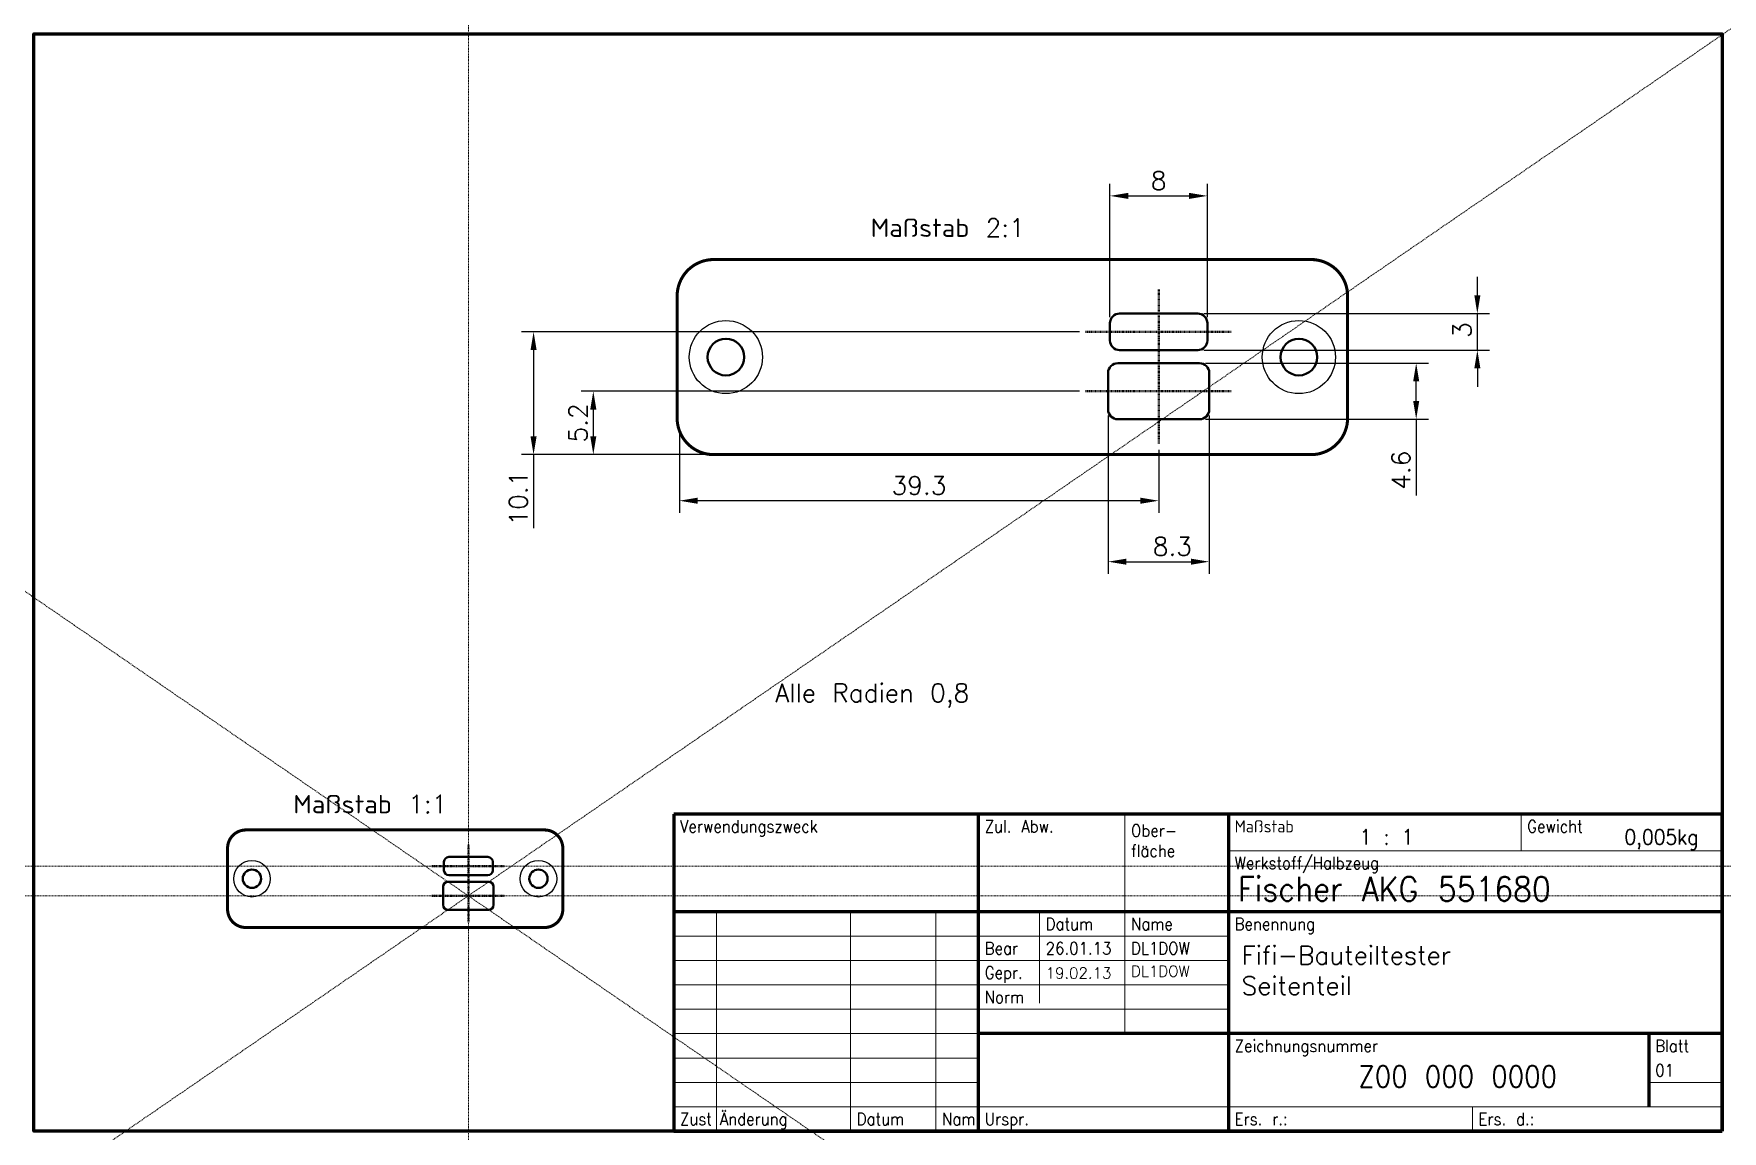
# Model space of a CAD drawing. Header units: inches. Extents: x -32 to 245, y -33 to 147.
import ezdxf
from ezdxf.enums import TextEntityAlignment as Align

# ---------------------------------------------------------------- set-up
doc = ezdxf.new("R2010")
doc.units = ezdxf.units.IN
for name, pattern in [('$CONSTRUCTION', [0.3, 0.2, -0.05, 0, -0.05]), ('Durchgehend', [0]), ('Strichpunkt', [1, 0.5, -0.25, 0, -0.25])]:
    doc.linetypes.add(name, pattern=pattern)
doc.layers.get('0').update_dxf_attribs({"linetype": 'Durchgehend', "lineweight": 0})
doc.layers.get('Defpoints').update_dxf_attribs({"lineweight": 0})
doc.layers.add('$CONSTRUCTION', color=9, linetype='$CONSTRUCTION', lineweight=0, true_color=0xc0c0c0)
for name, color, linetype, lineweight in [('Bemassung', 7, 'Durchgehend', 25), ('Bemassung_Mittellinien', 7, 'Strichpunkt', 50), ('Textfeld', 7, 'Continuous', 0), ('Zeichnung_normallinien', 7, 'Durchgehend', 50), ('Zeichnung_schmal', 7, 'Durchgehend', 25)]:
    doc.layers.add(name, color=color, linetype=linetype, lineweight=lineweight)
doc.styles.add('_TCW_TXTSTY_1', font='TXT.SHX')
doc.styles.add('_TCW_TXTSTY_2', font='TXT.SHX', dxfattribs={"width": 0.9})
doc.dimstyles.get("Standard").update_dxf_attribs({"dimtxt": 3, "dimasz": 3, "dimexe": 2, "dimexo": 1, "dimgap": 2, "dimtad": 1, "dimtih": 1, "dimtoh": 1, "dimrnd": 0.01, "dimzin": 3, "dimdsep": 46, "dimtxsty": '_TCW_TXTSTY_1', "dimcen": 0.09, "dimclrd": 7, "dimclre": 7, "dimclrt": 7, "dimazin": 0, "dimtfac": 1, "dimtmove": 0, "dimatfit": 3, "dimfxl": 1, "dimfrac": 2, "dimtolj": 1, "dimtzin": 0, "dimarcsym": 0})

# ---------------------------------------------------------------- blocks, each defined once
blk = doc.blocks.new('*D1')
at = {"layer": 'Bemassung', "color": 7, "linetype": 'Durchgehend', "lineweight": -2}
for p, q in [((144.75, 100.1), (144.75, 122)), ((160.75, 100.1), (160.75, 122)), ((147.75, 120), (157.75, 120))]:
    blk.add_line(p, q, dxfattribs=at)
at = {"layer": 'Bemassung', "color": 7}
for points in [[(147.75, 120.5), (147.75, 119.5), (144.75, 120)], [(157.75, 119.5), (157.75, 120.5), (160.75, 120)]]:
    blk.add_solid(points, dxfattribs=at)
at = {"layer": 'Defpoints', "color": 0}
for p in [(160.75, 120), (144.75, 99.1), (160.75, 99.1)]:
    blk.add_point(p, dxfattribs=at)
at = {"layer": 'Bemassung', "color": 7, "insert": (152.75, 122.5), "char_height": 3, "attachment_point": 5, "style": '_TCW_TXTSTY_1'}
blk.add_mtext('\\A1;8', dxfattribs=at)
blk = doc.blocks.new('*D2')
at = {"layer": 'Bemassung', "color": 7, "linetype": 'Durchgehend', "lineweight": -2}
for p, q in [((144.45, 83.96), (144.45, 58)), ((161.05, 83.96), (161.05, 58)), ((147.45, 60), (158.05, 60))]:
    blk.add_line(p, q, dxfattribs=at)
at = {"layer": 'Bemassung', "color": 7}
for points in [[(147.45, 60.5), (147.45, 59.5), (144.45, 60)], [(158.05, 59.5), (158.05, 60.5), (161.05, 60)]]:
    blk.add_solid(points, dxfattribs=at)
at = {"layer": 'Defpoints', "color": 0}
for p in [(144.45, 84.96), (161.05, 84.96), (161.05, 60)]:
    blk.add_point(p, dxfattribs=at)
at = {"layer": 'Bemassung', "color": 7, "insert": (155, 62.5), "char_height": 3, "attachment_point": 5, "style": '_TCW_TXTSTY_1'}
blk.add_mtext('\\A1;8.3', dxfattribs=at)
blk = doc.blocks.new('*D3')
at = {"layer": 'Bemassung', "color": 7, "linetype": 'Durchgehend', "lineweight": -2}
for p, q in [((160.45, 92.56), (197, 92.56)), ((195, 86.36), (195, 89.56)), ((160.45, 83.36), (197, 83.36)), ((195, 83.36), (195, 70.86))]:
    blk.add_line(p, q, dxfattribs=at)
at = {"layer": 'Bemassung', "color": 7}
for points in [[(195.5, 89.56), (194.5, 89.56), (195, 92.56)], [(194.5, 86.36), (195.5, 86.36), (195, 83.36)]]:
    blk.add_solid(points, dxfattribs=at)
at = {"layer": 'Defpoints', "color": 0}
for p in [(159.45, 92.56), (195, 92.56), (159.45, 83.36)]:
    blk.add_point(p, dxfattribs=at)
at = {"layer": 'Bemassung', "color": 7, "insert": (192.5, 75), "char_height": 3, "attachment_point": 5, "rotation": 90, "style": '_TCW_TXTSTY_1'}
blk.add_mtext('\\A1;4.6', dxfattribs=at)
blk = doc.blocks.new('*D4')
at = {"layer": 'Bemassung', "color": 7, "linetype": 'Durchgehend', "lineweight": -2}
for p, q in [((205.03, 103.7), (205.03, 106.7)), ((160.15, 100.7), (207.03, 100.7)), ((205.03, 94.7), (205.03, 100.7)), ((160.15, 94.7), (207.03, 94.7)), ((205.03, 91.7), (205.03, 88.7))]:
    blk.add_line(p, q, dxfattribs=at)
at = {"layer": 'Bemassung', "color": 7}
for points in [[(204.53, 103.7), (205.53, 103.7), (205.03, 100.7)], [(205.53, 91.7), (204.53, 91.7), (205.03, 94.7)]]:
    blk.add_solid(points, dxfattribs=at)
at = {"layer": 'Defpoints', "color": 0}
for p in [(159.15, 100.7), (205.03, 100.7), (159.15, 94.7)]:
    blk.add_point(p, dxfattribs=at)
at = {"layer": 'Bemassung', "color": 7, "insert": (202.53, 97.98), "char_height": 3, "attachment_point": 5, "rotation": 90, "style": '_TCW_TXTSTY_1'}
blk.add_mtext('\\A1;3', dxfattribs=at)
blk = doc.blocks.new('*D5')
at = {"layer": 'Bemassung', "color": 7, "linetype": 'Durchgehend', "lineweight": -2}
for p, q in [((74.12, 81.37), (74.12, 68)), ((152.75, 78.36), (152.75, 68)), ((149.75, 70), (77.12, 70))]:
    blk.add_line(p, q, dxfattribs=at)
at = {"layer": 'Bemassung', "color": 7}
for points in [[(77.12, 70.5), (77.12, 69.5), (74.12, 70)], [(149.75, 69.5), (149.75, 70.5), (152.75, 70)]]:
    blk.add_solid(points, dxfattribs=at)
at = {"layer": 'Defpoints', "color": 0}
for p in [(74.12, 82.37), (152.75, 79.36), (74.12, 70)]:
    blk.add_point(p, dxfattribs=at)
at = {"layer": 'Bemassung', "color": 7, "insert": (113.43, 72.5), "char_height": 3, "attachment_point": 5, "style": '_TCW_TXTSTY_1'}
blk.add_mtext('\\A1;39.3', dxfattribs=at)
blk = doc.blocks.new('*D6')
at = {"layer": 'Bemassung', "color": 7, "linetype": 'Durchgehend', "lineweight": -2}
for p, q in [((139.75, 87.96), (58, 87.96)), ((60, 84.96), (60, 80.56)), ((78.75, 77.56), (58, 77.56))]:
    blk.add_line(p, q, dxfattribs=at)
at = {"layer": 'Bemassung', "color": 7}
for points in [[(60.5, 84.96), (59.5, 84.96), (60, 87.96)], [(59.5, 80.56), (60.5, 80.56), (60, 77.56)]]:
    blk.add_solid(points, dxfattribs=at)
at = {"layer": 'Defpoints', "color": 0}
for p in [(140.75, 87.96), (60, 77.56), (79.75, 77.56)]:
    blk.add_point(p, dxfattribs=at)
at = {"layer": 'Bemassung', "color": 7, "insert": (57.5, 82.76), "char_height": 3, "attachment_point": 5, "rotation": 90, "style": '_TCW_TXTSTY_1'}
blk.add_mtext('\\A1;5.2', dxfattribs=at)
blk = doc.blocks.new('*D7')
at = {"layer": 'Bemassung', "color": 7, "linetype": 'Durchgehend', "lineweight": -2}
for p, q in [((139.75, 97.7), (48.2, 97.7)), ((50.2, 94.7), (50.2, 80.56)), ((78.75, 77.56), (48.2, 77.56)), ((50.2, 77.56), (50.2, 65.5))]:
    blk.add_line(p, q, dxfattribs=at)
at = {"layer": 'Bemassung', "color": 7}
for points in [[(50.7, 94.7), (49.7, 94.7), (50.2, 97.7)], [(49.7, 80.56), (50.7, 80.56), (50.2, 77.56)]]:
    blk.add_solid(points, dxfattribs=at)
at = {"layer": 'Defpoints', "color": 0}
for p in [(140.75, 97.7), (50.2, 77.56), (79.75, 77.56)]:
    blk.add_point(p, dxfattribs=at)
at = {"layer": 'Bemassung', "color": 7, "insert": (47.7, 70.43), "char_height": 3, "attachment_point": 5, "rotation": 90, "style": '_TCW_TXTSTY_1'}
blk.add_mtext('\\A1;10.1', dxfattribs=at)

msp = doc.modelspace()

# ---------------------------------------------------------------- linework, layer by layer
at = {"layer": '$CONSTRUCTION', "color": 9, "linetype": '$CONSTRUCTION', "true_color": 0xc0c0c0}
for p, direction in [((-18.46, -34.59), (0.824401, 0.566007)), ((39.5, -11.5), (0, 1)), ((-18.46, 44.99), (0.824401, -0.566007)), ((-18.46, 10.07), (1, 0)), ((-18.46, 5.2), (1, 0))]:
    msp.add_xline(p, direction, dxfattribs=at)
at = {"layer": 'Bemassung_Mittellinien', "color": 7, "linetype": 'Strichpunkt', "ltscale": 0.2}
for p, q in [((152.75, 79.36), (152.75, 104.7)), ((140.75, 97.7), (164.75, 97.7)), ((140.75, 87.96), (164.75, 87.96)), ((39.5, 0.9), (39.5, 13.57)), ((33.5, 10.07), (45.5, 10.07)), ((33.5, 5.2), (45.5, 5.2))]:
    msp.add_line(p, q, dxfattribs=at)
at = {"layer": 'Textfeld', "color": 7, "linetype": 'Continuous'}
for p, q in [((73.21, 18.59), (123.21, 18.59)), ((73.21, 2.59), (73.21, 18.59)), ((123.21, 18.59), (147.21, 18.59)), ((123.21, -17.41), (123.21, 18.59)), ((147.21, 18.59), (147.21, -17.41)), ((147.21, 18.59), (164.21, 18.59)), ((164.21, 18.59), (164.21, 12.59)), ((164.21, 18.59), (212.21, 18.59)), ((212.21, 18.59), (212.21, 12.59)), ((212.21, 18.59), (245.21, 18.59)), ((245.21, 18.59), (245.21, 12.59)), ((164.21, 12.59), (245.21, 12.59)), ((164.21, 12.59), (164.21, -1.41)), ((245.21, 12.59), (245.21, 2.59)), ((73.21, -1.41), (73.21, 2.59)), ((80.21, 2.59), (73.21, 2.59)), ((102.21, 2.59), (80.21, 2.59)), ((80.21, -33.41), (80.21, 2.59)), ((116.21, 2.59), (102.21, 2.59)), ((102.21, 2.59), (102.21, -33.41)), ((116.21, -33.41), (116.21, 2.59)), ((133.21, 2.59), (116.21, 2.59)), ((245.21, 2.59), (133.21, 2.59)), ((133.21, -12.41), (133.21, 2.59)), ((245.21, 2.59), (245.21, -17.41)), ((73.21, -5.41), (73.21, -1.41)), ((164.21, -1.41), (73.21, -1.41)), ((164.21, -1.41), (164.21, -5.41)), ((73.21, -9.41), (73.21, -5.41)), ((73.21, -5.41), (164.21, -5.41)), ((164.21, -5.41), (164.21, -9.41)), ((73.21, -13.41), (73.21, -9.41)), ((164.21, -9.41), (73.21, -9.41)), ((164.21, -9.41), (164.21, -13.41)), ((73.21, -17.41), (73.21, -13.41)), ((73.21, -13.41), (164.21, -13.41)), ((164.21, -13.41), (164.21, -33.41)), ((73.21, -21.41), (73.21, -17.41)), ((123.21, -17.41), (73.21, -17.41)), ((123.21, -17.41), (147.21, -17.41)), ((123.21, -21.41), (123.21, -17.41)), ((147.21, -17.41), (233.21, -17.41)), ((233.21, -17.41), (233.21, -25.41)), ((233.21, -17.41), (245.21, -17.41)), ((245.21, -17.41), (245.21, -25.41)), ((73.21, -25.41), (73.21, -21.41)), ((73.21, -21.41), (123.21, -21.41)), ((123.21, -25.41), (123.21, -21.41)), ((73.21, -29.41), (73.21, -25.41)), ((123.21, -25.41), (73.21, -25.41)), ((123.21, -33.41), (123.21, -25.41)), ((233.21, -25.41), (245.21, -25.41)), ((233.21, -25.41), (233.21, -29.41)), ((245.21, -25.41), (245.21, -29.41)), ((73.21, -33.41), (73.21, -29.41)), ((204.21, -29.41), (73.21, -29.41)), ((245.21, -29.41), (204.21, -29.41)), ((204.21, -29.41), (204.21, -33.41)), ((245.21, -29.41), (245.21, -33.41)), ((80.21, -33.41), (73.21, -33.41)), ((102.21, -33.41), (80.21, -33.41)), ((116.21, -33.41), (102.21, -33.41)), ((123.21, -33.41), (116.21, -33.41)), ((164.21, -33.41), (123.21, -33.41)), ((204.21, -33.41), (164.21, -33.41)), ((245.21, -33.41), (204.21, -33.41))]:
    msp.add_line(p, q, dxfattribs=at)
at = {"layer": 'Textfeld', "color": 7, "linetype": 'Durchgehend', "lineweight": 100}
for p, q in [((245.21, 18.59), (73.21, 18.59)), ((73.21, 18.59), (73.21, -33.41)), ((123.21, -33.41), (123.21, 18.59)), ((164.21, 18.59), (164.21, -33.41)), ((245.21, -33.41), (245.21, 18.59)), ((245.21, 2.59), (73.21, 2.59)), ((245.21, -17.41), (123.21, -17.41)), ((233.21, -29.41), (233.21, -17.41)), ((73.21, -33.41), (245.21, -33.41))]:
    msp.add_line(p, q, dxfattribs=at)
at = {"layer": 'Textfeld', "color": 7, "linetype": 'Durchgehend', "lineweight": 100, "flags": 128}
msp.add_lwpolyline([(245.21, -33.41), (-31.79, -33.41), (-31.79, 146.59), (245.21, 146.59)], close=True, dxfattribs=at)
at = {"layer": 'Zeichnung_normallinien', "color": 7, "linetype": 'Durchgehend'}
for p, q in [((159.15, 100.7), (146.35, 100.7)), ((144.75, 99.1), (144.75, 96.3)), ((160.75, 96.3), (160.75, 99.1)), ((146.35, 94.7), (159.15, 94.7)), ((42.7, 11.57), (36.3, 11.57)), ((35.5, 10.77), (35.5, 9.37)), ((36.3, 8.57), (42.7, 8.57)), ((43.5, 9.37), (43.5, 10.77))]:
    msp.add_line(p, q, dxfattribs=at)
at = {"layer": 'Zeichnung_normallinien', "linetype": 'Durchgehend'}
for p, q in [((146.05, 92.56), (159.45, 92.56)), ((144.45, 84.96), (144.45, 90.96)), ((161.05, 90.96), (161.05, 84.96)), ((159.45, 83.36), (146.05, 83.36)), ((35.35, 3.7), (35.35, 6.7)), ((36.15, 7.5), (42.85, 7.5)), ((43.65, 6.7), (43.65, 3.7)), ((42.85, 2.9), (36.15, 2.9))]:
    msp.add_line(p, q, dxfattribs=at)
at = {"layer": 'Zeichnung_normallinien', "linetype": 'Durchgehend', "lineweight": 211, "const_width": 0.5, "flags": 128}
for points in [[(79.75, 77.56), (177.75, 77.56, 0.414214), (183.75, 83.56), (183.75, 103.56, 0.414214), (177.75, 109.56), (79.75, 109.56, 0.414214), (73.75, 103.56), (73.75, 83.56, 0.414214)], [(3, 0), (52, 0, 0.414214), (55, 3), (55, 13, 0.414214), (52, 16), (3, 16, 0.414214), (0, 13), (0, 3, 0.414214)]]:
    msp.add_lwpolyline(points, format="xyb", close=True, dxfattribs=at)
at = {"layer": 'Zeichnung_normallinien', "linetype": 'Durchgehend'}
for centre, radius in [((81.75, 93.56), 3), ((175.75, 93.56), 3), ((4, 8), 1.5), ((51, 8), 1.5)]:
    msp.add_circle(centre, radius, dxfattribs=at)
at = {"layer": 'Zeichnung_normallinien', "color": 7, "linetype": 'Durchgehend'}
for centre, radius, start, end in [((146.35, 99.1), 1.6, 90, 180), ((159.15, 99.1), 1.6, 0, 90), ((146.35, 96.3), 1.6, 180, 270), ((159.15, 96.3), 1.6, 270, 0), ((36.3, 10.77), 0.8, 90, 180), ((42.7, 10.77), 0.8, 0, 90), ((36.3, 9.37), 0.8, 180, 270), ((42.7, 9.37), 0.8, 270, 0)]:
    msp.add_arc(centre, radius, start, end, dxfattribs=at)
at = {"layer": 'Zeichnung_normallinien', "linetype": 'Durchgehend'}
for centre, radius, start, end in [((146.05, 90.96), 1.6, 90, 180), ((159.45, 90.96), 1.6, 0, 90), ((146.05, 84.96), 1.6, 180, 270), ((159.45, 84.96), 1.6, 270, 0), ((36.15, 6.7), 0.8, 90, 180), ((42.85, 6.7), 0.8, 0, 90), ((36.15, 3.7), 0.8, 180, 270), ((42.85, 3.7), 0.8, 270, 0)]:
    msp.add_arc(centre, radius, start, end, dxfattribs=at)
at = {"layer": 'Zeichnung_schmal', "linetype": 'Durchgehend'}
for centre, radius in [((81.75, 93.56), 6), ((175.75, 93.56), 6), ((4, 8), 3), ((51, 8), 3)]:
    msp.add_circle(centre, radius, dxfattribs=at)

# ---------------------------------------------------------------- texts
at = {"color": 7, "linetype": 'Durchgehend', "style": '_TCW_TXTSTY_1'}
for s, height, p in [('Maßstab 2:1', 3, (105.51, 116.27)), ('Alle Radien 0,8', 3, (89.85, 39.98)), ('Maßstab 1:1', 3, (10.78, 21.73)), ('DL1DOW', 1.8, (148.22, -6.27))]:
    msp.add_text(s, height=height, dxfattribs=at).set_placement(p, align=Align.TOP_LEFT)
at = {"color": 7, "linetype": 'Durchgehend', "insert": (166.36, -3.05), "char_height": 3, "attachment_point": 1, "style": '_TCW_TXTSTY_1'}
msp.add_mtext('Fifi-Bauteiltester\\PSeitenteil', dxfattribs=at)
at = {"layer": 'Textfeld', "color": 7, "linetype": 'Durchgehend', "style": '_TCW_TXTSTY_2', "width": 0.9}
for s, height, p in [('Verwendungszweck', 2, (74.21, 15.59)), ('Zul. Abw.', 2, (124.21, 15.59)), ('Maßstab', 2, (165.21, 15.59)), ('Gewicht', 2, (213.21, 15.59)), ('1 : 1', 2.5, (185.72, 13.59)), ('0,005kg', 2.5, (229.15, 13.59)), ('Werkstoff/Halbzeug', 2, (165.21, 9.59)), ('Fischer AKG 551680', 4, (165.76, 4.33)), ('Datum', 2, (134.21, -0.41)), ('Name', 2, (148.21, -0.41)), ('Benennung', 2, (165.21, -0.41)), ('Bear', 2, (124.21, -4.41)), ('26.01.13', 2, (134.21, -4.41)), ('DL1DOW', 2, (148.21, -4.41)), ('Gepr.', 2, (124.21, -8.41)), ('Norm', 2, (124.21, -12.41)), ('Zeichnungsnummer', 2, (165.21, -20.41)), ('Blatt', 2, (234.21, -20.41)), ('Z00 000 0000', 3.5, (185.5, -26.18)), ('01', 2, (234.21, -24.41)), ('Zust', 2, (74.21, -32.41)), ('Änderung', 2, (80.75, -32.41)), ('Datum', 2, (103.21, -32.41)), ('Nam', 2, (117.21, -32.41)), ('Urspr.', 2, (124.21, -32.41)), ('Ers. r.:', 2, (165.21, -32.41)), ('Ers. d.:', 2, (205.21, -32.41))]:
    msp.add_text(s, height=height, dxfattribs=at).set_placement(p)
at = {"layer": 'Textfeld', "color": 7, "linetype": 'Durchgehend', "style": '_TCW_TXTSTY_1'}
msp.add_text('19.02.13', height=1.8, dxfattribs=at).set_placement((134.2, -6.57), align=Align.TOP_LEFT)
at = {"layer": 'Textfeld', "color": 7, "insert": (148.21, 11.57), "char_height": 2, "attachment_point": 7, "style": '_TCW_TXTSTY_2'}
msp.add_mtext('Ober-\\Pfläche', dxfattribs=at)

# ---------------------------------------------------------------- dimensions: what is measured, and where the dimension line sits
at = {"layer": 'Bemassung', "color": 7, "linetype": 'Durchgehend'}
dim = msp.add_aligned_dim(p1=(144.75, 99.1), p2=(160.75, 99.1), distance=20.9, dimstyle='Standard', override={"dimgap": 1, "dimtih": 0, "dimtoh": 0, "dimdec": 1, "dimlfac": 0.5, "dimzin": 11, "dimpost": '', "dimadec": 1, "dimtdec": 1}, dxfattribs=at)
dim.commit()
dim.dimension.update_dxf_attribs({"geometry": '*D1', "text_midpoint": (152.75, 122.5)})
for base, p1, p2, angle, picture, middle, dimtype in [((205.03, 100.7), (159.15, 94.7), (159.15, 100.7), 90, '*D4', (205.03, 97.98), 161), ((50.2, 77.56), (140.75, 97.7), (79.75, 77.56), 90, '*D7', (50.2, 70.43), 160), ((195, 92.56), (159.45, 83.36), (159.45, 92.56), 270, '*D3', (195, 75), 160), ((161.05, 60), (144.45, 84.96), (161.05, 84.96), 0, '*D2', (155, 60), 161)]:
    dim = msp.add_linear_dim(base=base, p1=p1, p2=p2, angle=angle, dimstyle='Standard', override={"dimgap": 1, "dimtih": 0, "dimtoh": 0, "dimdec": 1, "dimlfac": 0.5, "dimzin": 11, "dimpost": '', "dimadec": 1, "dimtdec": 1}, dxfattribs=at)
    dim.commit()
    dim.dimension.update_dxf_attribs({"geometry": picture, "text_midpoint": middle, "dimtype": dimtype})
dim = msp.add_linear_dim(base=(60, 77.56), p1=(140.75, 87.96), p2=(79.75, 77.56), angle=270, dimstyle='Standard', override={"dimgap": 1, "dimtih": 0, "dimtoh": 0, "dimdec": 1, "dimlfac": 0.5, "dimzin": 11, "dimpost": '', "dimadec": 1, "dimtdec": 1}, dxfattribs=at)
dim.commit()
dim.dimension.update_dxf_attribs({"geometry": '*D6', "text_midpoint": (57.5, 82.76)})
dim = msp.add_linear_dim(base=(74.12, 70), p1=(152.75, 79.36), p2=(74.12, 82.37), dimstyle='Standard', override={"dimgap": 1, "dimtih": 0, "dimtoh": 0, "dimdec": 1, "dimlfac": 0.5, "dimzin": 11, "dimpost": '', "dimadec": 1, "dimtdec": 1}, dxfattribs=at)
dim.commit()
dim.dimension.update_dxf_attribs({"geometry": '*D5', "text_midpoint": (113.43, 72.5)})

doc.saveas('drawing.dxf')
